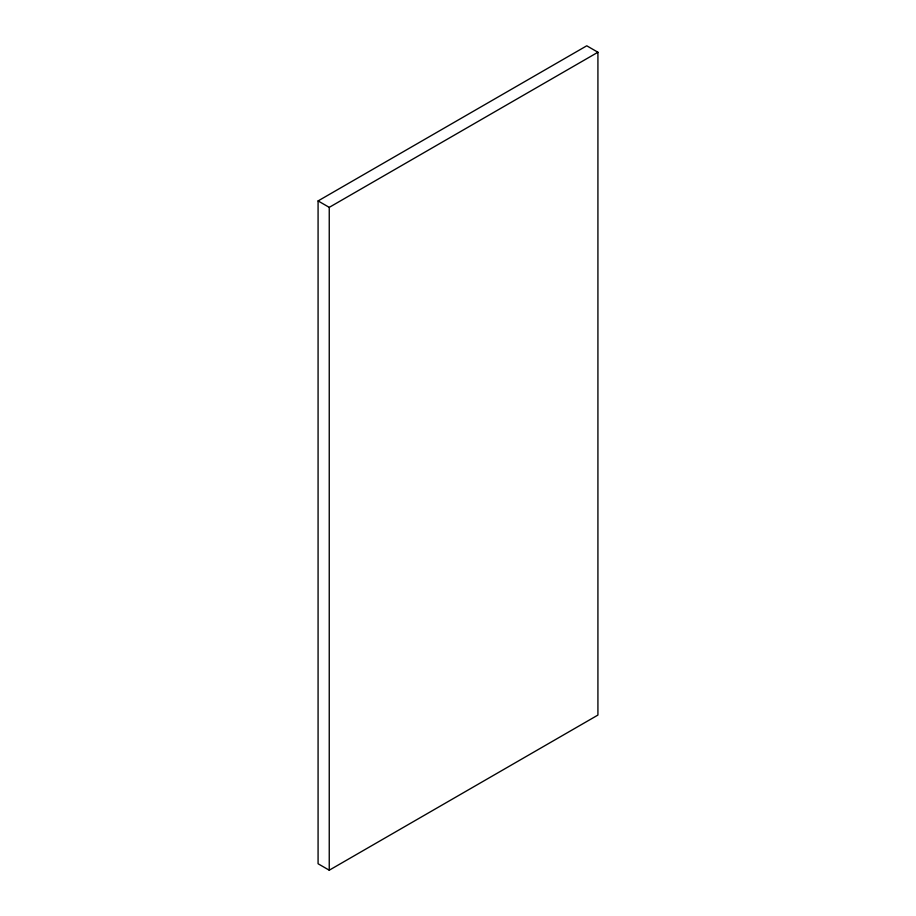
<?xml version="1.0" encoding="UTF-8"?>
<svg xmlns="http://www.w3.org/2000/svg" width="916" height="916" viewBox="0 0 916 916"><rect width="100%" height="100%" fill="white"/><g stroke="black" fill="none" stroke-linecap="round" stroke-linejoin="round"><path stroke-width="1.37" d="M318.081 200.925L586.755 45.8L597.919 52.246L597.919 715.075L329.245 870.2L318.081 863.754L318.081 200.925L329.245 207.359L597.919 52.246M329.245 207.359L329.245 870.2"/></g></svg>
